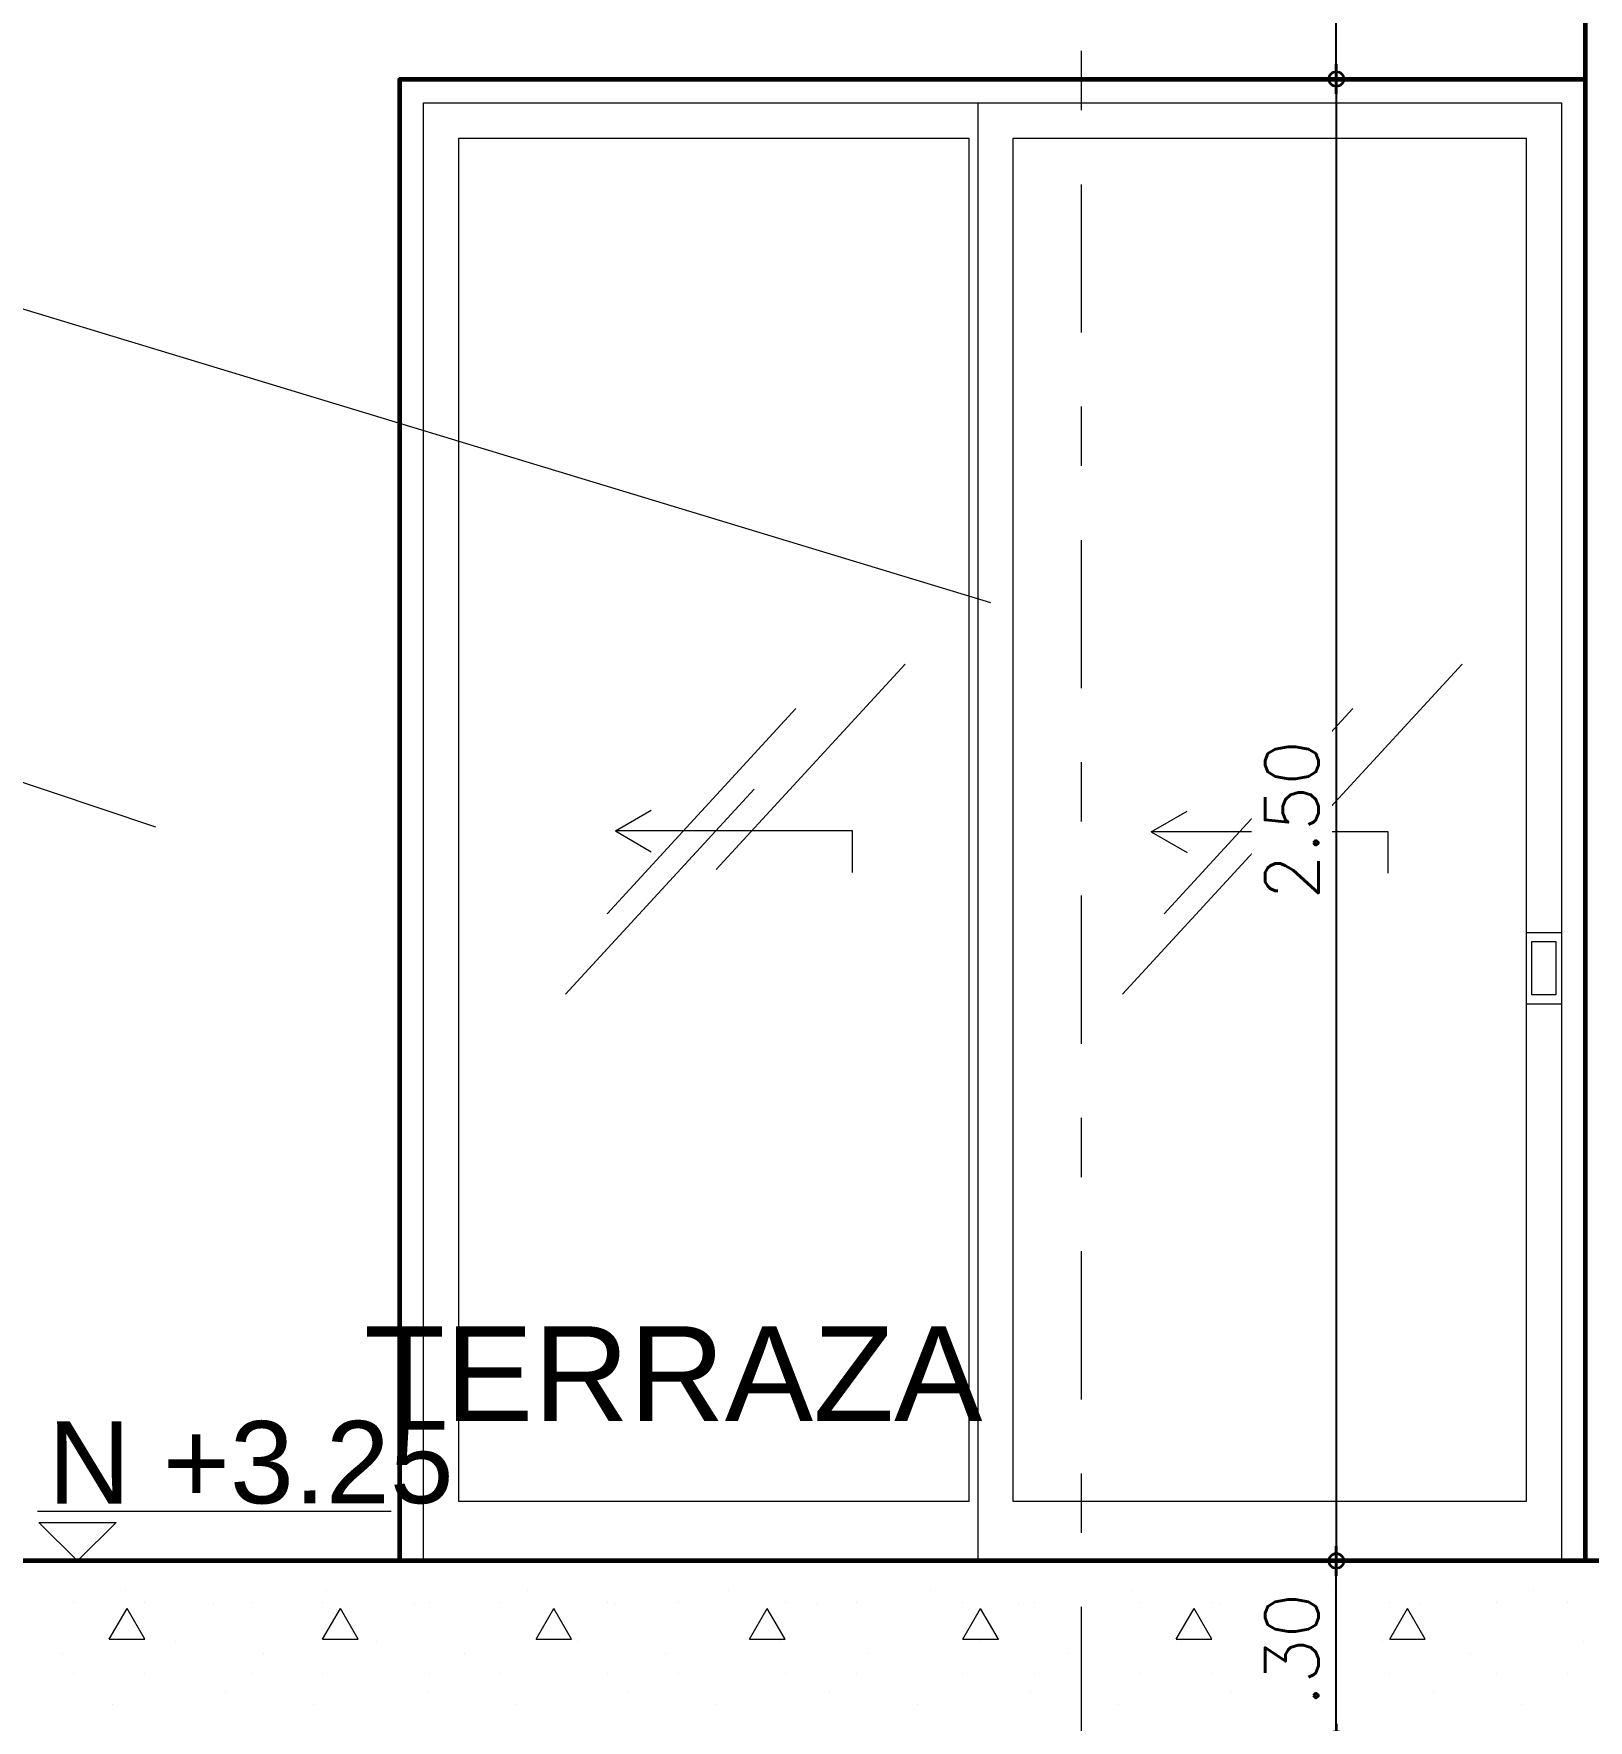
# Model space of a CAD drawing. Header units: metres. Extents: x -50 to 76, y -61 to 14.
# Drawn here: x 20.916 to 23.539, y -35.815 to -32.97 of the extents above; entities that cross this region are included whole.
import ezdxf

# ---------------------------------------------------------------- set-up
doc = ezdxf.new("R2010")
doc.units = ezdxf.units.M
doc.header["$MEASUREMENT"] = 0
for name, pattern in [('CENTER', [2, 1.25, -0.25, 0.25, -0.25]), ('CENTERX2', [4, 2.5, -0.5, 0.5, -0.5]), ('DASHDOT2', [0.5, 0.25, -0.125, 0, -0.125])]:
    doc.linetypes.add(name, pattern=pattern)
for name, color, linetype, lineweight in [('1 ACHURADO PLACAS', 45, 'Continuous', 15), ('1 CALCAS', 255, 'Continuous', 60), ('1 NIVELES', 145, 'Continuous', 18), ('1 PUERTAS', 251, 'Continuous', 18), ('1 TEXTOS', 4, 'Continuous', 20), ('COTA10', 153, 'Continuous', 13), ('COTAS', 251, 'Continuous', 35), ('EJES', 251, 'CENTERX2', 0), ('TEXTOS', 4, 'Continuous', 25)]:
    doc.layers.add(name, color=color, linetype=linetype, lineweight=lineweight)
doc.styles.add('cotas', font='romans.shx')
doc.styles.add('Estilo_Generado_1', font='arial.ttf')
doc.styles.add('LEROY', font='arial.ttf')
doc.dimstyles.new('COT-50', dxfattribs={"dimscale": 0.5, "dimtxt": 0.18, "dimasz": 0.05, "dimexe": 0.08, "dimexo": 0.1, "dimgap": 0.06, "dimtad": 1, "dimzin": 4, "dimdsep": 46, "dimtxsty": 'cotas', "dimblk1": 'COTA', "dimblk2": 'COTA', "dimsah": 1, "dimcen": 0.09, "dimse1": 1, "dimse2": 1, "dimclrd": 256, "dimclre": 253, "dimclrt": 14, "dimadec": 0, "dimazin": 0, "dimtfac": 1, "dimtix": 1, "dimtmove": 0, "dimatfit": 3, "dimldrblk": 'COTA', "dimfxl": 1, "dimtfill": 1, "dimtfillclr": 256, "dimtolj": 1, "dimtzin": 12, "dimarcsym": 0})

# ---------------------------------------------------------------- blocks, each defined once
blk = doc.blocks.new('COTA')
for p, q in [((0, 1.5), (0, -1.5)), ((-1, 0), (1, 0))]:
    blk.add_line(p, q)
blk.add_circle((0, 0), 0.5)
blk = doc.blocks.new('*D752')
at = {"layer": 'COTAS', "lineweight": -2, "transparency": 16777216}
blk.add_line((19.5324, -30.8213), (19.5324, -38.7713), dxfattribs=at)
at = {"layer": 'Defpoints', "color": 0, "transparency": 16777216}
for p in [(23.5338, -30.7963), (19.5324, -38.7963), (23.5338, -38.7963)]:
    blk.add_point(p, dxfattribs=at)
at = {"layer": 'COTAS', "lineweight": -2, "transparency": 16777216, "xscale": 0.025, "yscale": 0.025, "zscale": 0.025}
for p, rotation in [((19.5324, -30.7963), 90), ((19.5324, -38.7963), 270)]:
    blk.add_blockref('COTA', p, dxfattribs=dict(at, rotation=rotation))
at = {"layer": 'COTAS', "color": 14, "transparency": 16777216, "insert": (19.4574, -34.7963), "char_height": 0.09, "attachment_point": 5, "rotation": 90, "style": 'cotas', "bg_fill": 3, "box_fill_scale": 1.25, "bg_fill_color": 256, "bg_fill_true_color": 13158600, "bg_fill_transparency": 0}
blk.add_mtext('\\A1;8.00', dxfattribs=at)
blk = doc.blocks.new('*D763')
at = {"layer": 'COTAS', "lineweight": -2, "transparency": 16777216}
blk.add_line((23.1137, -33.0213), (23.1137, -32.5713), dxfattribs=at)
at = {"layer": 'Defpoints', "color": 0, "transparency": 16777216}
for p in [(23.1137, -32.5463), (23.5338, -32.5463), (23.5338, -33.0463)]:
    blk.add_point(p, dxfattribs=at)
at = {"layer": 'COTAS', "lineweight": -2, "transparency": 16777216, "xscale": 0.025, "yscale": 0.025, "zscale": 0.025}
for p, rotation in [((23.1137, -32.5463), 90), ((23.1137, -33.0463), 270)]:
    blk.add_blockref('COTA', p, dxfattribs=dict(at, rotation=rotation))
at = {"layer": 'COTAS', "color": 14, "transparency": 16777216, "insert": (23.0387, -32.7963), "char_height": 0.09, "attachment_point": 5, "rotation": 90, "style": 'cotas', "bg_fill": 3, "box_fill_scale": 1.25, "bg_fill_color": 256, "bg_fill_true_color": 13158600, "bg_fill_transparency": 0}
blk.add_mtext('\\A1;.50', dxfattribs=at)
blk = doc.blocks.new('*D764')
at = {"layer": 'COTAS', "lineweight": -2, "transparency": 16777216}
blk.add_line((23.1137, -33.0713), (23.1137, -35.5213), dxfattribs=at)
at = {"layer": 'Defpoints', "color": 0, "transparency": 16777216}
for p in [(23.5338, -33.0463), (23.1137, -35.5463), (23.5338, -35.5463)]:
    blk.add_point(p, dxfattribs=at)
at = {"layer": 'COTAS', "lineweight": -2, "transparency": 16777216, "xscale": 0.025, "yscale": 0.025, "zscale": 0.025}
for p, rotation in [((23.1137, -33.0463), 90), ((23.1137, -35.5463), 270)]:
    blk.add_blockref('COTA', p, dxfattribs=dict(at, rotation=rotation))
at = {"layer": 'COTAS', "color": 14, "transparency": 16777216, "insert": (23.0387, -34.2963), "char_height": 0.09, "attachment_point": 5, "rotation": 90, "style": 'cotas', "bg_fill": 3, "box_fill_scale": 1.25, "bg_fill_color": 256, "bg_fill_true_color": 13158600, "bg_fill_transparency": 0}
blk.add_mtext('\\A1;2.50', dxfattribs=at)
blk = doc.blocks.new('*D765')
at = {"layer": 'COTAS', "lineweight": -2, "transparency": 16777216}
blk.add_line((23.1137, -35.8213), (23.1137, -35.5713), dxfattribs=at)
at = {"layer": 'Defpoints', "color": 0, "transparency": 16777216}
for p in [(23.1137, -35.5463), (23.8338, -35.5463), (23.8338, -35.8463)]:
    blk.add_point(p, dxfattribs=at)
at = {"layer": 'COTAS', "lineweight": -2, "transparency": 16777216, "xscale": 0.025, "yscale": 0.025, "zscale": 0.025}
for p, rotation in [((23.1137, -35.5463), 90), ((23.1137, -35.8463), 270)]:
    blk.add_blockref('COTA', p, dxfattribs=dict(at, rotation=rotation))
at = {"layer": 'COTAS', "color": 14, "transparency": 16777216, "insert": (23.0387, -35.6963), "char_height": 0.09, "attachment_point": 5, "rotation": 90, "style": 'cotas', "bg_fill": 3, "box_fill_scale": 1.25, "bg_fill_color": 256, "bg_fill_true_color": 13158600, "bg_fill_transparency": 0}
blk.add_mtext('\\A1;.30', dxfattribs=at)
blk = doc.blocks.new('*D773')
at = {"layer": 'COTAS', "lineweight": -2, "transparency": 16777216}
blk.add_line((28.3676, -30.8213), (28.3676, -38.7713), dxfattribs=at)
at = {"layer": 'Defpoints', "color": 0, "transparency": 16777216}
for p in [(23.5338, -30.7963), (23.5338, -38.7963), (28.3676, -38.7963)]:
    blk.add_point(p, dxfattribs=at)
at = {"layer": 'COTAS', "lineweight": -2, "transparency": 16777216, "xscale": 0.025, "yscale": 0.025, "zscale": 0.025}
for p, rotation in [((28.3676, -30.7963), 90), ((28.3676, -38.7963), 270)]:
    blk.add_blockref('COTA', p, dxfattribs=dict(at, rotation=rotation))
at = {"layer": 'COTAS', "color": 14, "transparency": 16777216, "insert": (28.2926, -34.7963), "char_height": 0.09, "attachment_point": 5, "rotation": 90, "style": 'cotas', "bg_fill": 3, "box_fill_scale": 1.25, "bg_fill_color": 256, "bg_fill_true_color": 13158600, "bg_fill_transparency": 0}
blk.add_mtext('\\A1;8.00', dxfattribs=at)

msp = doc.modelspace()

# ---------------------------------------------------------------- linework, layer by layer
at = {"layer": '1 ACHURADO PLACAS'}
for p, q in [((20.9838, -35.6163), (20.9838, -35.6163)), ((21.0707, -35.5968), (21.0707, -35.5968)), ((21.1038, -35.6163), (21.1038, -35.6163)), ((21.2192, -35.618), (21.2192, -35.618)), ((21.2838, -35.6163), (21.2838, -35.6163)), ((21.4038, -35.6163), (21.4038, -35.6163)), ((21.4101, -35.5968), (21.4101, -35.5968)), ((21.5586, -35.618), (21.5586, -35.618)), ((21.5838, -35.6163), (21.5838, -35.6163)), ((21.7038, -35.6163), (21.7038, -35.6163)), ((21.7496, -35.5968), (21.7496, -35.5968)), ((21.8838, -35.6163), (21.8838, -35.6163)), ((21.8981, -35.618), (21.8981, -35.618)), ((22.0038, -35.6163), (22.0038, -35.6163)), ((22.089, -35.5968), (22.089, -35.5968)), ((22.1838, -35.6163), (22.1838, -35.6163)), ((22.2375, -35.618), (22.2375, -35.618)), ((22.3038, -35.6163), (22.3038, -35.6163)), ((22.4284, -35.5968), (22.4284, -35.5968)), ((22.4838, -35.6163), (22.4838, -35.6163)), ((22.5769, -35.618), (22.5769, -35.618)), ((22.6038, -35.6163), (22.6038, -35.6163)), ((22.7678, -35.5968), (22.7678, -35.5968)), ((22.7838, -35.6163), (22.7838, -35.6163)), ((22.9038, -35.6163), (22.9038, -35.6163)), ((22.9163, -35.618), (22.9163, -35.618)), ((23.0838, -35.6163), (23.0838, -35.6163)), ((23.1072, -35.5968), (23.1072, -35.5968)), ((23.2038, -35.6163), (23.2038, -35.6163)), ((23.2557, -35.618), (23.2557, -35.618)), ((23.3838, -35.6163), (23.3838, -35.6163)), ((23.4466, -35.5968), (23.4466, -35.5968)), ((23.5038, -35.6163), (23.5038, -35.6163)), ((21.0438, -35.6786), (21.0738, -35.6267)), ((21.1038, -35.6786), (21.0738, -35.6267)), ((21.4038, -35.6786), (21.4338, -35.6267)), ((21.4638, -35.6786), (21.4338, -35.6267)), ((21.7638, -35.6786), (21.7938, -35.6267)), ((21.8238, -35.6786), (21.7938, -35.6267)), ((22.1238, -35.6786), (22.1538, -35.6267)), ((22.1838, -35.6786), (22.1538, -35.6267)), ((22.4838, -35.6786), (22.5138, -35.6267)), ((22.5438, -35.6786), (22.5138, -35.6267)), ((22.8438, -35.6786), (22.8738, -35.6267)), ((22.9038, -35.6786), (22.8738, -35.6267)), ((23.2038, -35.6786), (23.2338, -35.6267)), ((23.2638, -35.6786), (23.2338, -35.6267)), ((21.0438, -35.6786), (21.1038, -35.6786)), ((21.4038, -35.6786), (21.4638, -35.6786)), ((21.7638, -35.6786), (21.8238, -35.6786)), ((22.1238, -35.6786), (22.1838, -35.6786)), ((22.4838, -35.6786), (22.5438, -35.6786)), ((22.8438, -35.6786), (22.9038, -35.6786)), ((23.2038, -35.6786), (23.2638, -35.6786)), ((20.9647, -35.7028), (20.9647, -35.7028)), ((21.1556, -35.6816), (21.1556, -35.6816)), ((21.3041, -35.7028), (21.3041, -35.7028)), ((21.495, -35.6816), (21.495, -35.6816)), ((21.6435, -35.7028), (21.6435, -35.7028)), ((21.8344, -35.6816), (21.8344, -35.6816)), ((21.9829, -35.7028), (21.9829, -35.7028)), ((22.1738, -35.6816), (22.1738, -35.6816)), ((22.3223, -35.7028), (22.3223, -35.7028)), ((22.5132, -35.6816), (22.5132, -35.6816)), ((22.6617, -35.7028), (22.6617, -35.7028)), ((22.8526, -35.6816), (22.8526, -35.6816)), ((23.0011, -35.7028), (23.0011, -35.7028)), ((23.1921, -35.6816), (23.1921, -35.6816)), ((23.3405, -35.7028), (23.3405, -35.7028)), ((23.5315, -35.6816), (23.5315, -35.6816)), ((20.9838, -35.7363), (20.9838, -35.7363)), ((21.1038, -35.7363), (21.1038, -35.7363)), ((21.2838, -35.7363), (21.2838, -35.7363)), ((21.4038, -35.7363), (21.4038, -35.7363)), ((21.5838, -35.7363), (21.5838, -35.7363)), ((21.7038, -35.7363), (21.7038, -35.7363)), ((21.8838, -35.7363), (21.8838, -35.7363)), ((22.0038, -35.7363), (22.0038, -35.7363)), ((22.1838, -35.7363), (22.1838, -35.7363)), ((22.3038, -35.7363), (22.3038, -35.7363)), ((22.4838, -35.7363), (22.4838, -35.7363)), ((22.6038, -35.7363), (22.6038, -35.7363)), ((22.7838, -35.7363), (22.7838, -35.7363)), ((22.9038, -35.7363), (22.9038, -35.7363)), ((23.0838, -35.7363), (23.0838, -35.7363)), ((23.2038, -35.7363), (23.2038, -35.7363)), ((23.3838, -35.7363), (23.3838, -35.7363)), ((23.5038, -35.7363), (23.5038, -35.7363)), ((21.0495, -35.7877), (21.0495, -35.7877)), ((21.2404, -35.7665), (21.2404, -35.7665)), ((21.3889, -35.7877), (21.3889, -35.7877)), ((21.5799, -35.7665), (21.5799, -35.7665)), ((21.7283, -35.7877), (21.7283, -35.7877)), ((21.9193, -35.7665), (21.9193, -35.7665)), ((22.0678, -35.7877), (22.0678, -35.7877)), ((22.2587, -35.7665), (22.2587, -35.7665)), ((22.4072, -35.7877), (22.4072, -35.7877)), ((22.5981, -35.7665), (22.5981, -35.7665)), ((22.7466, -35.7877), (22.7466, -35.7877)), ((22.9375, -35.7665), (22.9375, -35.7665)), ((23.086, -35.7877), (23.086, -35.7877)), ((23.2769, -35.7665), (23.2769, -35.7665)), ((23.4254, -35.7877), (23.4254, -35.7877))]:
    msp.add_line(p, q, dxfattribs=at)
at = {"layer": '1 CALCAS'}
msp.add_line((23.5338, -32.5463), (23.5338, -35.5463), dxfattribs=at)
msp.add_lwpolyline([(21.5338, -35.5463), (21.5338, -33.0463), (23.5338, -33.0463)], dxfattribs=at)
msp.add_lwpolyline([(20.0338, -35.8463), (23.8338, -35.8463), (23.8338, -35.5463), (20.0338, -35.5463)], close=True, dxfattribs=at)
at = {"layer": '1 NIVELES', "color": 2, "linetype": 'CENTER'}
for p, q in [((20.9226, -35.4624), (21.5193, -35.4624)), ((20.9904, -35.5463), (20.925, -35.4813)), ((20.925, -35.4813), (21.0557, -35.4813)), ((20.9904, -35.5463), (21.0557, -35.4813))]:
    msp.add_line(p, q, dxfattribs=at)
at = {"layer": '1 PUERTAS'}
for p, q in [((23.4338, -34.4863), (23.4938, -34.4863)), ((23.4338, -34.6063), (23.4938, -34.6063))]:
    msp.add_line(p, q, dxfattribs=at)
for points in [[(21.5738, -35.5463), (21.5738, -33.0863), (23.4938, -33.0863), (23.4938, -35.5463)], [(22.5088, -33.0863), (22.5088, -35.5463)], [(21.8976, -34.3148), (21.9582, -34.2798)], [(22.8013, -34.3163), (22.8619, -34.2813)], [(22.2976, -34.3848), (22.2976, -34.3148), (21.8976, -34.3148), (21.9582, -34.3498)], [(23.2013, -34.3863), (23.2013, -34.3163), (22.8013, -34.3163), (22.8619, -34.3513)]]:
    msp.add_lwpolyline(points, dxfattribs=at)
for points in [[(21.6338, -33.1463), (22.4938, -33.1463), (22.4938, -35.4463), (21.6338, -35.4463)], [(22.5688, -33.1463), (23.4338, -33.1463), (23.4338, -35.4463), (22.5688, -35.4463)], [(23.4438, -34.5013), (23.4838, -34.5013), (23.4838, -34.5913), (23.4438, -34.5913)]]:
    msp.add_lwpolyline(points, close=True, dxfattribs=at)
at = {"layer": 'COTA10'}
for p, q in [((22.0679, -34.3798), (22.3864, -34.0336)), ((23.0075, -34.3798), (23.326, -34.0336)), ((21.8837, -34.4547), (22.2022, -34.1085)), ((22.8233, -34.4547), (23.1418, -34.1085)), ((21.8134, -34.5904), (22.1319, -34.2442)), ((22.753, -34.5904), (23.0715, -34.2442))]:
    msp.add_line(p, q, dxfattribs=at)
at = {"layer": 'EJES', "linetype": 'DASHDOT2'}
msp.add_line((22.6838, -40.074), (22.6838, -29.6766), dxfattribs=at)

# ---------------------------------------------------------------- texts
at = {"layer": '1 TEXTOS', "insert": (21.4738, -35.1505), "char_height": 0.16, "width": 0.777926, "attachment_point": 1, "style": 'Estilo_Generado_1'}
msp.add_mtext('\\A1;TERRAZA', dxfattribs=at)
at = {"layer": 'TEXTOS', "color": 2, "style": 'LEROY'}
msp.add_text('N +3.25', height=0.13885, rotation=0.0654, dxfattribs=at).set_placement((20.9402, -35.4496))

# ---------------------------------------------------------------- next in the draw order: dimensions: what is measured, and where the dimension line sits
at = {"layer": 'COTAS'}
dim = msp.add_linear_dim(base=(19.5324, -38.7963), p1=(23.5338, -30.7963), p2=(23.5338, -38.7963), angle=90, dimstyle='COT-50', dxfattribs=at)
dim.commit()
dim.dimension.update_dxf_attribs({"geometry": '*D752', "text_midpoint": (19.4574, -34.7963)})

# ---------------------------------------------------------------- next in the draw order: linework, layer by layer
at = {"layer": '1 NIVELES'}
for p, q in [((19.5997, -33.0395), (22.5305, -33.9297)), ((19.419, -33.7381), (21.1219, -34.3078))]:
    msp.add_line(p, q, dxfattribs=at)

# ---------------------------------------------------------------- next in the draw order: dimensions: what is measured, and where the dimension line sits
at = {"layer": 'COTAS'}
dim = msp.add_linear_dim(base=(23.1137, -32.5463), p1=(23.5338, -33.0463), p2=(23.5338, -32.5463), angle=90, dimstyle='COT-50', dxfattribs=at)
dim.commit()
dim.dimension.update_dxf_attribs({"geometry": '*D763', "text_midpoint": (23.0387, -32.7963)})

# ---------------------------------------------------------------- next in the draw order: dimensions: what is measured, and where the dimension line sits
dim = msp.add_linear_dim(base=(23.1137, -35.5463), p1=(23.5338, -33.0463), p2=(23.5338, -35.5463), angle=90, dimstyle='COT-50', dxfattribs=at)
dim.commit()
dim.dimension.update_dxf_attribs({"geometry": '*D764', "text_midpoint": (23.0387, -34.2963)})

# ---------------------------------------------------------------- next in the draw order: dimensions: what is measured, and where the dimension line sits
dim = msp.add_linear_dim(base=(23.1137, -35.5463), p1=(23.8338, -35.8463), p2=(23.8338, -35.5463), angle=90, dimstyle='COT-50', dxfattribs=at)
dim.commit()
dim.dimension.update_dxf_attribs({"geometry": '*D765', "text_midpoint": (23.0387, -35.6963)})

# ---------------------------------------------------------------- next in the draw order: dimensions: what is measured, and where the dimension line sits
dim = msp.add_linear_dim(base=(28.3676, -38.7963), p1=(23.5338, -30.7963), p2=(23.5338, -38.7963), angle=90, dimstyle='COT-50', dxfattribs=at)
dim.commit()
dim.dimension.update_dxf_attribs({"geometry": '*D773', "text_midpoint": (28.2926, -34.7963)})

doc.saveas('drawing.dxf')
